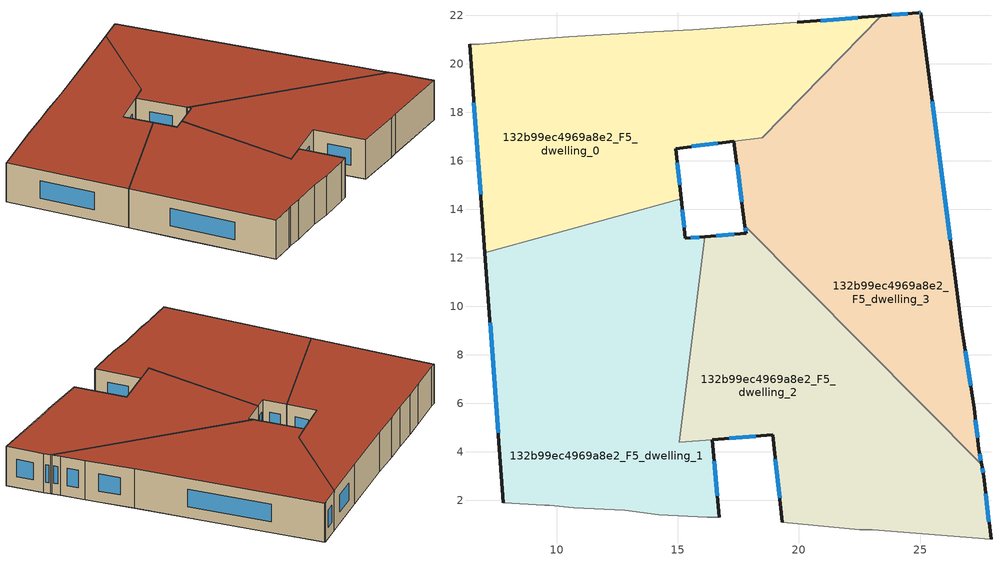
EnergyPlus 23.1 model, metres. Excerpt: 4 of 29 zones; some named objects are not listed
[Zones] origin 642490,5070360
132b99ec4969a8e2_F5_dwelling_0
 floor to 132b99ec4969a8e2_F4_dwelling_1 (EU_floor_Construction): 15.14,14.44 14.92,16.51 15,16.52 11.42,21.17 10.51,21.11 9.11,21.01 6.81,20.81 6.41,20.81 7.05,12.21 z15
 floor to 132b99ec4969a8e2_F4_dwelling_0 (EU_floor_Construction): 18.48,16.96 23.39,21.99 19.92,21.71 15.62,21.41 13.62,21.31 12.21,21.21 11.42,21.17 15,16.52 17.32,16.81 z15
 wall outside (EU_wall_Construction): 17.31,16.81 14.92,16.51 15.14,14.44 / 7.05,12.21 6.41,20.81 / 19.92,21.71 23.39,21.99 z15:18
 wall to 132b99ec4969a8e2_F5_dwelling_1 (EU_wall_Construction): 15.14,14.44 7.05,12.21 z15:18
 wall adiabatic (EU_wall_Construction): 6.41,20.81 6.81,20.81 9.11,21.01 10.51,21.11 12.21,21.21 13.62,21.31 15.62,21.41 19.92,21.71 z15:18
 wall to 132b99ec4969a8e2_F5_dwelling_3 (EU_wall_Construction): 18.48,16.95 17.32,16.81 / 23.39,21.99 18.48,16.96 z15:18
 window (EU_Window_Construction): 16.64,16.72 15.59,16.59 / 14.98,15.93 15.08,15.02 / 6.87,14.62 6.59,18.4 / 20.89,21.79 22.42,21.91 z15.84:17.16
 roof outside (EU_roof_Construction): 23.39,21.99 18.48,16.95 14.92,16.51 15.14,14.44 7.05,12.21 6.41,20.81 6.81,20.81 9.11,21.01 10.51,21.11 12.21,21.21 13.62,21.31 15.62,21.41 19.92,21.71 z18
132b99ec4969a8e2_F5_dwelling_1
 floor outside (EU_floor_Construction): 15.06,4.39 16.11,12.87 15.93,11.43 z15
 floor to 132b99ec4969a8e2_F4_dwelling_2 (EU_floor_Construction): 16.71,1.3 16.41,4.5 15.05,4.39 16.11,12.87 15.31,12.81 15.19,13.93 7.34,8.24 7.81,1.9 9.51,1.8 9.71,1.8 10.71,1.7 12.81,1.6 14.21,1.4 16.21,1.3 z15
 floor to 132b99ec4969a8e2_F4_dwelling_1 (EU_floor_Construction): 15.19,13.93 15.14,14.44 7.05,12.21 7.34,8.24 z15
 floor to 132b99ec4969a8e2_F4_dwelling_3 (EU_floor_Construction): 16.41,4.5 15.06,4.39 15.93,11.43 15.05,4.39 z15
 wall outside (EU_wall_Construction): 7.81,1.9 7.05,12.21 / 15.14,14.44 15.31,12.81 16.11,12.87 / 16.41,4.5 16.71,1.3 z15:18
 wall adiabatic (EU_wall_Construction): 16.71,1.3 16.21,1.3 14.21,1.4 12.81,1.6 10.71,1.7 9.71,1.8 9.51,1.8 7.81,1.9 z15:18
 wall to 132b99ec4969a8e2_F5_dwelling_2 (EU_wall_Construction): 15.06,4.39 16.41,4.5 / 16.11,12.87 15.07,4.4 z15:18
 window (EU_Window_Construction): 7.59,4.79 7.26,9.32 / 15.19,13.98 15.27,13.26 / 15.54,12.82 15.89,12.85 / 16.5,3.6 16.63,2.19 z15.84:17.16
 roof outside (EU_roof_Construction): 15.14,14.44 15.31,12.81 16.11,12.87 15.06,4.39 16.41,4.5 16.71,1.3 16.21,1.3 14.21,1.4 12.81,1.6 10.71,1.7 9.71,1.8 9.51,1.8 7.81,1.9 7.05,12.21 z18
132b99ec4969a8e2_F5_dwelling_2
 floor to 132b99ec4969a8e2_F4_dwelling_3 (EU_floor_Construction): 27.3,0.44 17.7,13 16.11,12.87 15.06,4.39 18.92,4.7 19.31,1.09 22.52,0.79 23.02,0.79 z15
 floor to 132b99ec4969a8e2_F4_dwelling_4 (EU_floor_Construction): 27.92,0.39 27.62,3 27.54,3.46 17.77,13.33 17.82,13 17.7,13 27.3,0.44 z15
 wall outside (EU_wall_Construction): 16.11,12.87 17.82,13 17.77,13.33 / 27.54,3.46 27.62,3 27.92,0.39 / 19.31,1.09 18.92,4.7 16.42,4.5 z15:18
 wall to 132b99ec4969a8e2_F5_dwelling_3 (EU_wall_Construction): 17.77,13.33 27.54,3.46 z15:18
 wall adiabatic (EU_wall_Construction): 27.92,0.39 23.02,0.79 22.52,0.79 19.31,1.09 z15:18
 window (EU_Window_Construction): 16.59,12.91 17.34,12.97 / 17.8,13.1 17.79,13.24 / 27.56,3.33 27.6,3.13 / 27.7,2.27 27.84,1.12 / 19.2,2.1 19.03,3.69 / 18.22,4.64 17.12,4.56 z15.84:17.16
 roof outside (EU_roof_Construction): 27.54,3.46 27.62,3 27.92,0.39 23.02,0.79 22.52,0.79 19.31,1.09 18.92,4.7 15.07,4.4 16.11,12.87 17.82,13 17.77,13.33 z18
132b99ec4969a8e2_F5_dwelling_3
 floor to 132b99ec4969a8e2_F4_dwelling_0 (EU_floor_Construction): 25.91,15.31 25.02,22.11 24.93,22.11 23.39,21.99 18.48,16.95 17.32,16.81 17.58,14.84 z15
 floor to 132b99ec4969a8e2_F4_dwelling_4 (EU_floor_Construction): 27.54,3.46 27.42,4.1 27.22,5.8 26.72,9.1 25.91,15.31 17.58,14.84 17.77,13.33 z15
 wall outside (EU_wall_Construction): 17.77,13.33 17.32,16.81 / 23.39,21.99 24.93,22.11 25.02,22.11 26.72,9.1 27.22,5.8 27.42,4.1 27.54,3.46 z15:18
 window (EU_Window_Construction): 26.86,8.17 27.08,6.72 / 27.28,5.32 27.37,4.57 / 27.45,3.92 27.5,3.64 / 17.65,14.31 17.44,15.83 / 23.82,22.02 24.49,22.07 / 24.95,22.11 25,22.11 / 25.5,18.46 26.25,12.74 z15.84:17.16
 roof outside (EU_roof_Construction): 25.02,22.11 26.72,9.1 27.22,5.8 27.42,4.1 27.54,3.46 17.77,13.33 17.32,16.81 18.48,16.95 23.39,21.99 24.93,22.11 z18
[Building]
EU S2 Campaign: North Axis=0; Terrain=City; Solar Distribution=FullExterior
[Site:Location]
Lyon-Bron: Latitude=45.75; Longitude=5; Time Zone=1; Elevation=198
[SizingPeriod:WeatherFileDays]
AnnualSizingPeriod: Begin Month=1; Begin Day of Month=1; End Month=12; End Day of Month=31; Day of Week for Start Day=Monday; Use Weather File Daylight Saving Period=No; Use Weather File Rain and Snow Indicators=No
[MATERIAL]
EU_InternalMass_Material: Roughness=MediumRough; Thickness=0.1; Conductivity=1; Density=1800; Specific Heat=900; Thermal Absorptance=0.9; Solar Absorptance=0.7; Visible Absorptance=0.7
[MATERIAL:NOMASS] Roughness=MediumRough; Thermal Absorptance=0.9; Solar Absorptance=0.7; Visible Absorptance=0.7
Name | Thermal Resistance
EU_wall_NoMass | 0.776494
EU_roof_NoMass | 0.486893
EU_floor_NoMass | 0.421597
[WINDOWMATERIAL:SIMPLEGLAZINGSYSTEM]
EU_Window_SimpleGlazing: UFactor=4.24961; Solar Heat Gain Coefficient=0.83; Visible Transmittance=0.83
[CONSTRUCTION]
EU_wall_Construction: EU_wall_NoMass
EU_roof_Construction: EU_roof_NoMass
EU_floor_Construction: EU_floor_NoMass
EU_InternalMass_Construction: EU_InternalMass_Material
EU_Window_Construction: EU_Window_SimpleGlazing
[ZONE] Type=1; Multiplier=1; Ceiling Height=autocalculate; Floor Area=autocalculate; Part of Total Floor Area=Yes
Name | Volume
132b99ec4969a8e2_F5_dwelling_0 | 278.939
132b99ec4969a8e2_F5_dwelling_1 | 296.35
132b99ec4969a8e2_F5_dwelling_2 | 264.835
132b99ec4969a8e2_F5_dwelling_3 | 282.196
[INTERNALMASS] Construction=EU_InternalMass_Construction
Name | Zone or ZoneList | Surface Area
132b99ec4969a8e2_F5_dwelling_0_EU_InternalMass | 132b99ec4969a8e2_F5_dwelling_0 | 92.9878
132b99ec4969a8e2_F5_dwelling_1_EU_InternalMass | 132b99ec4969a8e2_F5_dwelling_1 | 98.7828
132b99ec4969a8e2_F5_dwelling_2_EU_InternalMass | 132b99ec4969a8e2_F5_dwelling_2 | 88.2775
132b99ec4969a8e2_F5_dwelling_3_EU_InternalMass | 132b99ec4969a8e2_F5_dwelling_3 | 94.0645
[OTHEREQUIPMENT] Fuel Type=Electricity; Design Level Calculation Method=Watts/Area; Power per Zone Floor Area=1; Fraction Latent=0; Fraction Radiant=0; Fraction Lost=0; Carbon Dioxide Generation Rate=0; EndUse Subcategory=EU_Step8_InternalGains
Name | Zone or ZoneList or Space or SpaceList | Schedule
EU_Step8_InternalGain_132b99ec4969a8e2_F5_dwelling_0_f000 | 132b99ec4969a8e2_F5_dwelling_0 | EU_Step8_GainSchedule_132b99ec4969a8e2_F5_dwelling_0_f000
EU_Step8_InternalGain_132b99ec4969a8e2_F5_dwelling_1_f000 | 132b99ec4969a8e2_F5_dwelling_1 | EU_Step8_GainSchedule_132b99ec4969a8e2_F5_dwelling_1_f000
EU_Step8_InternalGain_132b99ec4969a8e2_F5_dwelling_2_f000 | 132b99ec4969a8e2_F5_dwelling_2 | EU_Step8_GainSchedule_132b99ec4969a8e2_F5_dwelling_2_f000
EU_Step8_InternalGain_132b99ec4969a8e2_F5_dwelling_3_f000 | 132b99ec4969a8e2_F5_dwelling_3 | EU_Step8_GainSchedule_132b99ec4969a8e2_F5_dwelling_3_f000
[ZONEVENTILATION:DESIGNFLOWRATE] Schedule=EU_AlwaysOn; Design Flow Rate Calculation Method=AirChanges/Hour; Air Changes per Hour=0.693814; Ventilation Type=Natural; Fan Pressure Rise=0; Fan Total Efficiency=1; Constant Term Coefficient=1; Temperature Term Coefficient=0; Velocity Term Coefficient=0; Velocity Squared Term Coefficient=0; Minimum Indoor Temperature=-100; Maximum Indoor Temperature=100; Delta Temperature=-100; Minimum Outdoor Temperature=-100; Maximum Outdoor Temperature=100; Maximum Wind Speed=40
Name | Zone or ZoneList or Space or SpaceList
EU_ConstantAir_132b99ec4969a8e2_F5_dwelling_0 | 132b99ec4969a8e2_F5_dwelling_0
EU_ConstantAir_132b99ec4969a8e2_F5_dwelling_1 | 132b99ec4969a8e2_F5_dwelling_1
EU_ConstantAir_132b99ec4969a8e2_F5_dwelling_2 | 132b99ec4969a8e2_F5_dwelling_2
EU_ConstantAir_132b99ec4969a8e2_F5_dwelling_3 | 132b99ec4969a8e2_F5_dwelling_3
[HVACTEMPLATE:ZONE:IDEALLOADSAIRSYSTEM] System Availability Schedule=EU_AlwaysOn; Maximum Heating Supply Air Temperature=50; Minimum Cooling Supply Air Temperature=13; Maximum Heating Supply Air Humidity Ratio=0.0156; Minimum Cooling Supply Air Humidity Ratio=0.0077; Heating Limit=NoLimit; Cooling Limit=NoLimit; Heating Availability Schedule=EU_AlwaysOn; Cooling Availability Schedule=EU_CoolingOff; Dehumidification Control Type=ConstantSensibleHeatRatio; Cooling Sensible Heat Ratio=0.7; Dehumidification Setpoint=60; Humidification Control Type=None; Humidification Setpoint=30; Outdoor Air Method=None; Outdoor Air Flow Rate per Person=0.00944; Outdoor Air Flow Rate per Zone Floor Area=0; Outdoor Air Flow Rate per Zone=0; Demand Controlled Ventilation Type=None; Outdoor Air Economizer Type=NoEconomizer; Heat Recovery Type=None; Sensible Heat Recovery Effectiveness=0.7; Latent Heat Recovery Effectiveness=0.65
Name | Template Thermostat
132b99ec4969a8e2_F5_dwelling_0 | EU_HeatOnly_132b99ec4969a8e2_F5_dwelling_0
132b99ec4969a8e2_F5_dwelling_1 | EU_HeatOnly_132b99ec4969a8e2_F5_dwelling_1
132b99ec4969a8e2_F5_dwelling_2 | EU_HeatOnly_132b99ec4969a8e2_F5_dwelling_2
132b99ec4969a8e2_F5_dwelling_3 | EU_HeatOnly_132b99ec4969a8e2_F5_dwelling_3
[SIZING:ZONE] Zone Cooling Design Supply Air Temperature Input Method=SupplyAirTemperature; Zone Cooling Design Supply Air Temperature=13; Zone Heating Design Supply Air Temperature Input Method=SupplyAirTemperature; Zone Heating Design Supply Air Temperature=50; Zone Cooling Design Supply Air Humidity Ratio=0.008; Zone Heating Design Supply Air Humidity Ratio=0.008; Cooling Design Air Flow Method=DesignDay; Cooling Design Air Flow Rate=0; Cooling Minimum Air Flow per Zone Floor Area=0.000762; Cooling Minimum Air Flow=0; Cooling Minimum Air Flow Fraction=0.2; Heating Design Air Flow Method=DesignDay; Heating Design Air Flow Rate=0; Heating Maximum Air Flow per Zone Floor Area=0.002032; Heating Maximum Air Flow=0.141576; Heating Maximum Air Flow Fraction=0.3; Account for Dedicated Outdoor Air System=No; Dedicated Outdoor Air System Control Strategy=NeutralSupplyAir; Dedicated Outdoor Air Low Setpoint Temperature for Design=autosize; Dedicated Outdoor Air High Setpoint Temperature for Design=autosize; Zone Load Sizing Method=Sensible Load Only No Latent Load; Zone Latent Cooling Design Supply Air Humidity Ratio Input Method=HumidityRatioDifference; Zone Cooling Design Supply Air Humidity Ratio Difference=0.005; Zone Latent Heating Design Supply Air Humidity Ratio Input Method=HumidityRatioDifference; Zone Humidification Design Supply Air Humidity Ratio Difference=0.005
132b99ec4969a8e2_F5_dwelling_0; 132b99ec4969a8e2_F5_dwelling_1; 132b99ec4969a8e2_F5_dwelling_2; 132b99ec4969a8e2_F5_dwelling_3
[SCHEDULE:CONSTANT]
Name | Hourly Value
EU_AlwaysOn | 1
EU_CoolingOff | 0
[SCHEDULE:FILE] Column Number=1; Rows to Skip at Top=0; Number of Hours of Data=8760; Column Separator=Comma; Interpolate to Timestep=No; Minutes per Item=60; Adjust Schedule for Daylight Savings=Yes
Name | File
EU_Step8_GainSchedule_132b99ec4969a8e2_F5_dwelling_0_f000 | ../../schedules/132b99ec4969a8e2/132b99ec4969a8e2_F5_dwelling_0_f000_gain.csv
EU_Step8_GainSchedule_132b99ec4969a8e2_F5_dwelling_1_f000 | ../../schedules/132b99ec4969a8e2/132b99ec4969a8e2_F5_dwelling_1_f000_gain.csv
EU_Step8_GainSchedule_132b99ec4969a8e2_F5_dwelling_2_f000 | ../../schedules/132b99ec4969a8e2/132b99ec4969a8e2_F5_dwelling_2_f000_gain.csv
EU_Step8_GainSchedule_132b99ec4969a8e2_F5_dwelling_3_f000 | ../../schedules/132b99ec4969a8e2/132b99ec4969a8e2_F5_dwelling_3_f000_gain.csv
